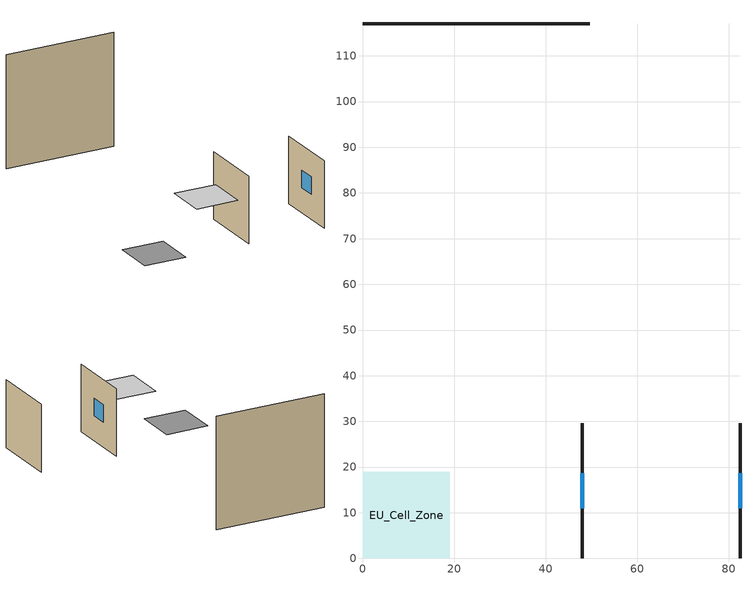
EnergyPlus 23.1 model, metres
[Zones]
EU_Cell_Zone
 floor othersidecoefficients (EU_ES.ME.MFH.04.Gen.ReEx.001.001_floor_1_Construction): 0,0 18.97,0 18.97,18.97 0,18.97 z0
 wall outside (EU_ES.ME.MFH.04.Gen.ReEx.001.001_wall_1_east_1_Construction): 47.95,0 47.95,29.57 z0:29.57
 wall outside (EU_ES.ME.MFH.04.Gen.ReEx.001.001_wall_1_west_2_Construction): 82.51,29.57 82.51,0 z0:29.57
 wall othersidecoefficients (EU_ES.ME.MFH.04.Gen.ReEx.001.001_thermal_bridge_Construction): 49.68,117.08 0,117.08 z0:49.68
 window (EU_ES.ME.MFH.04.Gen.ReEx.001.001_window_east_1_Construction): 47.95,10.97 47.95,18.6 z10.97:18.6
 window (EU_ES.ME.MFH.04.Gen.ReEx.001.001_window_west_2_Construction): 82.51,18.6 82.51,10.97 z10.97:18.6
 ceiling othersidecoefficients (EU_ES.ME.MFH.04.Gen.ReEx.001.001_roof_1_Construction): 23.97,0 42.95,0 42.95,18.97 23.97,18.97 z20
[Building]
EU Step8 Campaign Cell: North Axis=0; Terrain=City; Solar Distribution=FullExterior
[Site:Location]
Madrid: Latitude=40.5; Longitude=-3.5; Time Zone=1; Elevation=609
[SizingPeriod:WeatherFileDays]
AnnualSizingPeriod: Begin Month=1; Begin Day of Month=1; End Month=12; End Day of Month=31; Use Weather File Daylight Saving Period=No; Use Weather File Rain and Snow Indicators=No
[MATERIAL]
EU_InternalMass_Material: Roughness=MediumRough; Thickness=0.1; Conductivity=1; Density=1800; Specific Heat=900; Thermal Absorptance=0.9; Solar Absorptance=0.7; Visible Absorptance=0.7
[MATERIAL:NOMASS] Roughness=MediumRough; Thermal Absorptance=0.9; Solar Absorptance=0.7; Visible Absorptance=0.7
Name | Thermal Resistance
EU_ES.ME.MFH.04.Gen.ReEx.001.001_floor_1_NoMass | 1.2723
EU_ES.ME.MFH.04.Gen.ReEx.001.001_roof_1_NoMass | 0.719129
EU_ES.ME.MFH.04.Gen.ReEx.001.001_wall_1_east_1_NoMass; EU_ES.ME.MFH.04.Gen.ReEx.001.001_wall_1_west_2_NoMass | 0.705974
EU_ES.ME.MFH.04.Gen.ReEx.001.001_thermal_bridge_NoMass | 7.71865
[WINDOWMATERIAL:SIMPLEGLAZINGSYSTEM] UFactor=4.92314; Solar Heat Gain Coefficient=0.85; Visible Transmittance=0.85
EU_ES.ME.MFH.04.Gen.ReEx.001.001_window_east_1_SimpleGlazing; EU_ES.ME.MFH.04.Gen.ReEx.001.001_window_west_2_SimpleGlazing
[CONSTRUCTION]
EU_ES.ME.MFH.04.Gen.ReEx.001.001_floor_1_Construction: EU_ES.ME.MFH.04.Gen.ReEx.001.001_floor_1_NoMass
EU_ES.ME.MFH.04.Gen.ReEx.001.001_roof_1_Construction: EU_ES.ME.MFH.04.Gen.ReEx.001.001_roof_1_NoMass
EU_ES.ME.MFH.04.Gen.ReEx.001.001_wall_1_east_1_Construction: EU_ES.ME.MFH.04.Gen.ReEx.001.001_wall_1_east_1_NoMass
EU_ES.ME.MFH.04.Gen.ReEx.001.001_window_east_1_Construction: EU_ES.ME.MFH.04.Gen.ReEx.001.001_window_east_1_SimpleGlazing
EU_ES.ME.MFH.04.Gen.ReEx.001.001_wall_1_west_2_Construction: EU_ES.ME.MFH.04.Gen.ReEx.001.001_wall_1_west_2_NoMass
EU_ES.ME.MFH.04.Gen.ReEx.001.001_window_west_2_Construction: EU_ES.ME.MFH.04.Gen.ReEx.001.001_window_west_2_SimpleGlazing
EU_ES.ME.MFH.04.Gen.ReEx.001.001_thermal_bridge_Construction: EU_ES.ME.MFH.04.Gen.ReEx.001.001_thermal_bridge_NoMass
EU_InternalMass_Construction: EU_InternalMass_Material
[ZONE]
EU_Cell_Zone: Type=1; Multiplier=1; Ceiling Height=0.852273; Volume=4320; Floor Area=1267.2; Part of Total Floor Area=Yes
[INTERNALMASS]
EU_Cell_Zone_EU_InternalMass: Construction=EU_InternalMass_Construction; Zone or ZoneList=EU_Cell_Zone; Surface Area=1267.2
[SURFACEPROPERTY:OTHERSIDECOEFFICIENTS] Combined ConvectiveRadiative Film Coefficient=0; Constant Temperature=0; Constant Temperature Coefficient=0; Ground Temperature Coefficient=0; Wind Speed Coefficient=0; Sinusoidal Variation of Constant Temperature Coefficient=No; Period of Sinusoidal Variation=24; Previous Other Side Temperature Coefficient=0
Name | External DryBulb Temperature Coefficient | Zone Air Temperature Coefficient
EU_ES.ME.MFH.04.Gen.ReEx.001.001_floor_1_b0.785546 | 0.785546 | 0.214454
EU_ES.ME.MFH.04.Gen.ReEx.001.001_roof_1_b1; EU_ES.ME.MFH.04.Gen.ReEx.001.001_wall_1_east_1_b1; EU_ES.ME.MFH.04.Gen.ReEx.001.001_wall_1_west_2_b1; EU_ES.ME.MFH.04.Gen.ReEx.001.001_thermal_bridge_b1 | 1 | 0
[OTHEREQUIPMENT]
EU_Step8_InternalGain_es__ES.ME.MFH.04.Gen.ReEx.001.001__f030_f030: Fuel Type=Electricity; Zone or ZoneList or Space or SpaceList=EU_Cell_Zone; Schedule=EU_Step8_GainSchedule_es__ES.ME.MFH.04.Gen.ReEx.001.001__f030_f030; Design Level Calculation Method=Watts/Area; Power per Zone Floor Area=1; Fraction Latent=0; Fraction Radiant=0; Fraction Lost=0; Carbon Dioxide Generation Rate=0; EndUse Subcategory=EU_Step8_InternalGains
[ZONEVENTILATION:DESIGNFLOWRATE]
EU_ConstantAir_EU_Cell_Zone: Zone or ZoneList or Space or SpaceList=EU_Cell_Zone; Schedule=EU_AlwaysOn; Design Flow Rate Calculation Method=AirChanges/Hour; Air Changes per Hour=0.690967; Ventilation Type=Natural; Fan Pressure Rise=0; Fan Total Efficiency=1; Constant Term Coefficient=1; Temperature Term Coefficient=0; Velocity Term Coefficient=0; Velocity Squared Term Coefficient=0; Minimum Indoor Temperature=-100; Maximum Indoor Temperature=100; Delta Temperature=-100; Minimum Outdoor Temperature=-100; Maximum Outdoor Temperature=100; Maximum Wind Speed=40
[HVACTEMPLATE:THERMOSTAT]
EU_HeatOnly_EU_Cell_Zone: Constant Heating Setpoint=20; Constant Cooling Setpoint=50
[HVACTEMPLATE:ZONE:IDEALLOADSAIRSYSTEM]
EU_Cell_Zone: Template Thermostat=EU_HeatOnly_EU_Cell_Zone; System Availability Schedule=EU_AlwaysOn; Maximum Heating Supply Air Temperature=50; Minimum Cooling Supply Air Temperature=13; Maximum Heating Supply Air Humidity Ratio=0.0156; Minimum Cooling Supply Air Humidity Ratio=0.0077; Heating Limit=NoLimit; Cooling Limit=NoLimit; Heating Availability Schedule=EU_AlwaysOn; Cooling Availability Schedule=EU_CoolingOff; Dehumidification Control Type=ConstantSensibleHeatRatio; Cooling Sensible Heat Ratio=0.7; Dehumidification Setpoint=60; Humidification Control Type=None; Humidification Setpoint=30; Outdoor Air Method=None; Outdoor Air Flow Rate per Person=0.00944; Outdoor Air Flow Rate per Zone Floor Area=0; Outdoor Air Flow Rate per Zone=0; Demand Controlled Ventilation Type=None; Outdoor Air Economizer Type=NoEconomizer; Heat Recovery Type=None; Sensible Heat Recovery Effectiveness=0.7; Latent Heat Recovery Effectiveness=0.65
[SIZING:ZONE]
EU_Cell_Zone: Zone Cooling Design Supply Air Temperature Input Method=SupplyAirTemperature; Zone Cooling Design Supply Air Temperature=13; Zone Heating Design Supply Air Temperature Input Method=SupplyAirTemperature; Zone Heating Design Supply Air Temperature=50; Zone Cooling Design Supply Air Humidity Ratio=0.008; Zone Heating Design Supply Air Humidity Ratio=0.008; Cooling Design Air Flow Method=DesignDay; Cooling Design Air Flow Rate=0; Cooling Minimum Air Flow per Zone Floor Area=0.000762; Cooling Minimum Air Flow=0; Cooling Minimum Air Flow Fraction=0.2; Heating Design Air Flow Method=DesignDay; Heating Design Air Flow Rate=0; Heating Maximum Air Flow per Zone Floor Area=0.002032; Heating Maximum Air Flow=0.141576; Heating Maximum Air Flow Fraction=0.3; Account for Dedicated Outdoor Air System=No; Dedicated Outdoor Air System Control Strategy=NeutralSupplyAir; Dedicated Outdoor Air Low Setpoint Temperature for Design=autosize; Dedicated Outdoor Air High Setpoint Temperature for Design=autosize; Zone Load Sizing Method=Sensible Load Only No Latent Load; Zone Latent Cooling Design Supply Air Humidity Ratio Input Method=HumidityRatioDifference; Zone Cooling Design Supply Air Humidity Ratio Difference=0.005; Zone Latent Heating Design Supply Air Humidity Ratio Input Method=HumidityRatioDifference; Zone Humidification Design Supply Air Humidity Ratio Difference=0.005
[SCHEDULE:CONSTANT]
Name | Hourly Value
EU_AlwaysOn | 1
EU_CoolingOff | 0
[SCHEDULE:FILE]
EU_Step8_GainSchedule_es__ES.ME.MFH.04.Gen.ReEx.001.001__f030_f030: File=C:\Users\o_iseri\Desktop\OpenUBEM\openubem\outputs\eu_certified_rerun_2026-08-28\rep3\schedules\es__ES.ME.MFH.04.Gen.ReEx.001.001__f030.csv; Column Number=1; Rows to Skip at Top=0; Number of Hours of Data=8760; Column Separator=Comma; Interpolate to Timestep=No; Minutes per Item=60; Adjust Schedule for Daylight Savings=Yes
